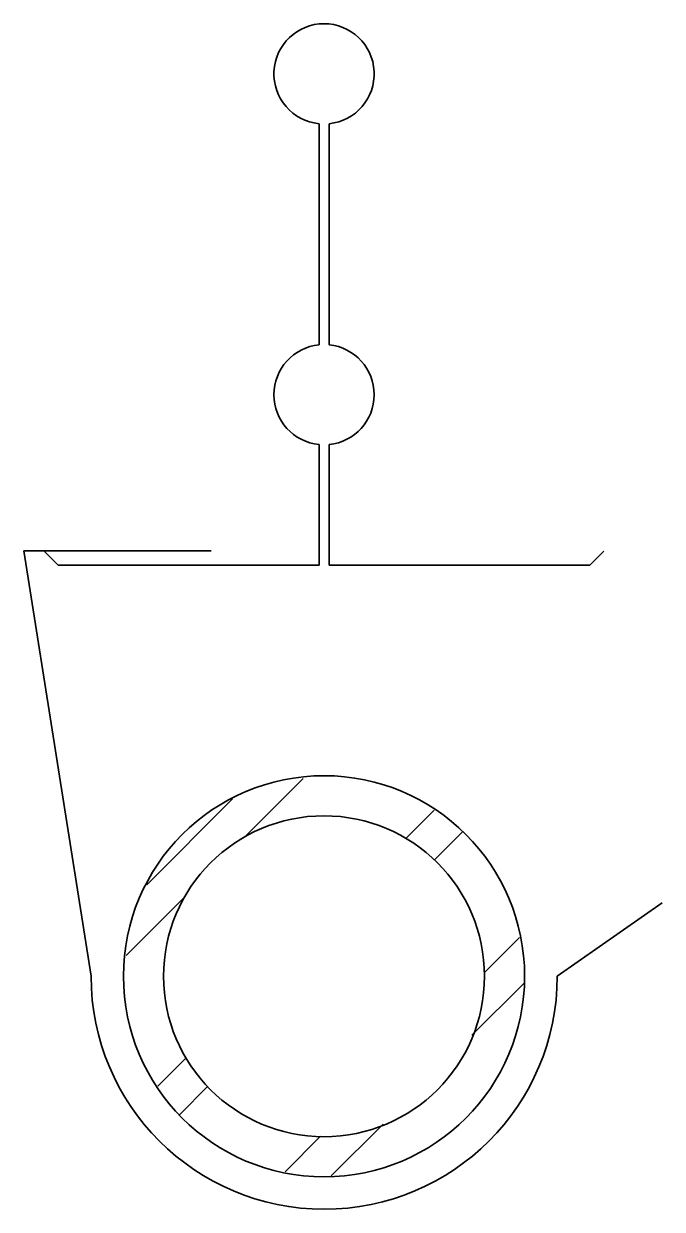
# Model space of a CAD drawing. Header units: metres. Extents: x -15 to 16.9, y -31.6 to 27.5.
import ezdxf

# ---------------------------------------------------------------- set-up
doc = ezdxf.new("R2010")
doc.units = ezdxf.units.M
doc.layers.add('A-DETL-GENF', color=92, linetype='Continuous', lineweight=18)

# ---------------------------------------------------------------- blocks, each defined once
blk = doc.blocks.new('45 Derako_bevestiging - d20-1480454-00_0 Basismaterialen')
at = {"layer": 'A-DETL-GENF', "lineweight": 13}
h = blk.add_hatch(dxfattribs=at)
h.set_pattern_fill('FP_41', color=256, style=0, pattern_type=2)
h.set_pattern_definition([(45, (9423.694, 1716.707), (-5.303301, 5.303301), []), (45, (9426.194, 1716.707), (-5.303301, 5.303301), [])])
h.paths.add_polyline_path([(0, -30), (2.588, -29.659), (5, -28.66), (7.071, -27.071), (8.66, -25), (9.659, -22.588), (10, -20), (9.659, -17.412), (8.66, -15), (7.071, -12.929), (5, -11.34), (2.588, -10.341), (0, -10), (-2.588, -10.341), (-5, -11.34), (-7.071, -12.929), (-8.66, -15), (-9.659, -17.412), (-10, -20), (-9.659, -22.588), (-8.66, -25), (-7.071, -27.071), (-5, -28.66), (-2.588, -29.659)])
h.paths.add_polyline_path([(0, -28), (-2.071, -27.727), (-4, -26.928), (-5.657, -25.657), (-6.928, -24), (-7.727, -22.071), (-8, -20), (-7.727, -17.929), (-6.928, -16), (-5.657, -14.343), (-4, -13.072), (-2.071, -12.273), (0, -12), (2.071, -12.273), (4, -13.072), (5.657, -14.343), (6.928, -16), (7.727, -17.929), (8, -20), (7.727, -22.071), (6.928, -24), (5.657, -25.657), (4, -26.928), (2.071, -27.727), (0.37, -27.951)])
at = {"layer": 'A-DETL-GENF', "lineweight": 35}
for p, q in [((-0.25, 11.487), (-0.25, 22.513)), ((0.25, 11.487), (0.25, 22.513)), ((-0.25, 0.5), (-0.25, 6.513)), ((0.25, 0.5), (0.25, 6.513)), ((-11.614, -20), (-14.975, 1.216)), ((-14.975, 1.216), (-5.631, 1.216)), ((-13.25, 0.5), (-13.954, 1.204)), ((13.25, 0.5), (13.954, 1.204)), ((-13.25, 0.5), (-0.25, 0.5)), ((13.25, 0.5), (0.25, 0.5)), ((11.626, -20), (16.865, -16.332))]:
    blk.add_line(p, q, dxfattribs=at)
for centre, radius, start, end in [((0, 25), 2.5, 90, 264.26083), ((0, 25), 2.5, 275.73917, 90), ((0, 9), 2.5, 95.73917, 264.26083), ((0, 9), 2.5, 275.73917, 84.26083), ((0, -20), 10, 90, 270), ((0, -20), 10, 270, 90), ((0, -20), 8, 90, 270), ((0, -20), 8, 270, 90), ((0.006, -20), 11.62, 180, 360)]:
    blk.add_arc(centre, radius, start, end, dxfattribs=at)

msp = doc.modelspace()

# ---------------------------------------------------------------- block references
msp.add_blockref('45 Derako_bevestiging - d20-1480454-00_0 Basismaterialen', (0, 0))

doc.saveas('drawing.dxf')
